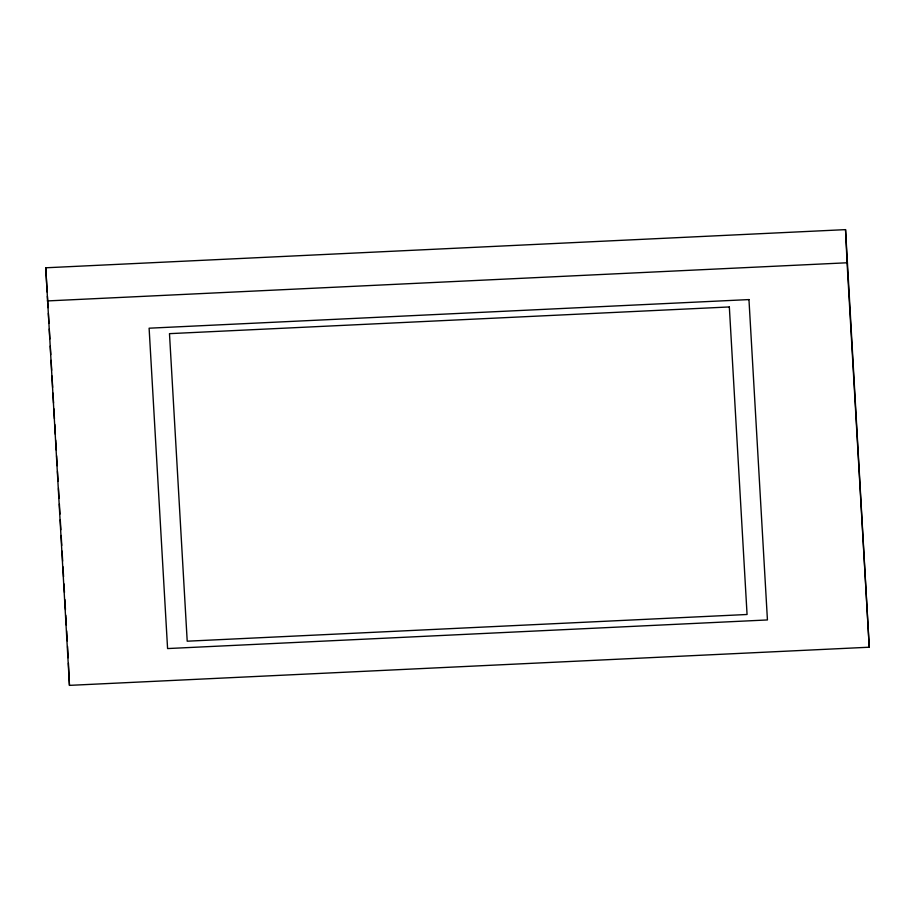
<?xml version="1.0" encoding="UTF-8"?>
<svg xmlns="http://www.w3.org/2000/svg" width="915" height="915" viewBox="0 0 915 915"><rect width="100%" height="100%" fill="white"/><g stroke="black" fill="none" stroke-linecap="round" stroke-linejoin="round"><path stroke-width="1.37" d="M45.75 267.786L845.54 229.631L869.25 647.214L69.46 685.369L45.75 267.786L47.145 291.999M47.294 300.932L847.084 262.777L869.25 647.214M47.397 296.266L48.049 307.657M48.381 313.353L48.953 323.315M49.284 329.011L49.856 338.985M50.268 346.099L50.76 354.643M51.091 360.338L51.663 370.3M51.995 375.996L52.647 387.388M52.979 393.084L53.55 403.058M53.882 408.753L54.454 418.715M54.786 424.411L55.358 434.373M55.689 440.069L56.261 450.043M56.581 455.739L57.165 465.701M57.485 471.397L58.068 481.37M58.48 488.484L59.052 498.446M59.384 504.142L59.955 514.116M60.276 519.812L60.859 529.774M61.179 535.469L61.763 545.443M62.083 551.127L62.666 561.101M62.986 566.797L63.57 576.759M63.981 583.884L64.473 592.428M64.874 599.542L65.457 609.504M65.777 615.2L66.36 625.174M66.681 630.87L67.264 640.832M67.584 646.528L68.179 657.748M845.54 229.631L847.084 262.777M68.431 663.272L69.46 685.369M748.962 299.582L149.111 328.199L167.582 648.563L767.433 619.947L748.962 299.582M729.335 306.948L169.481 333.655L187.209 641.198L747.063 614.491L729.335 306.948"/></g></svg>
